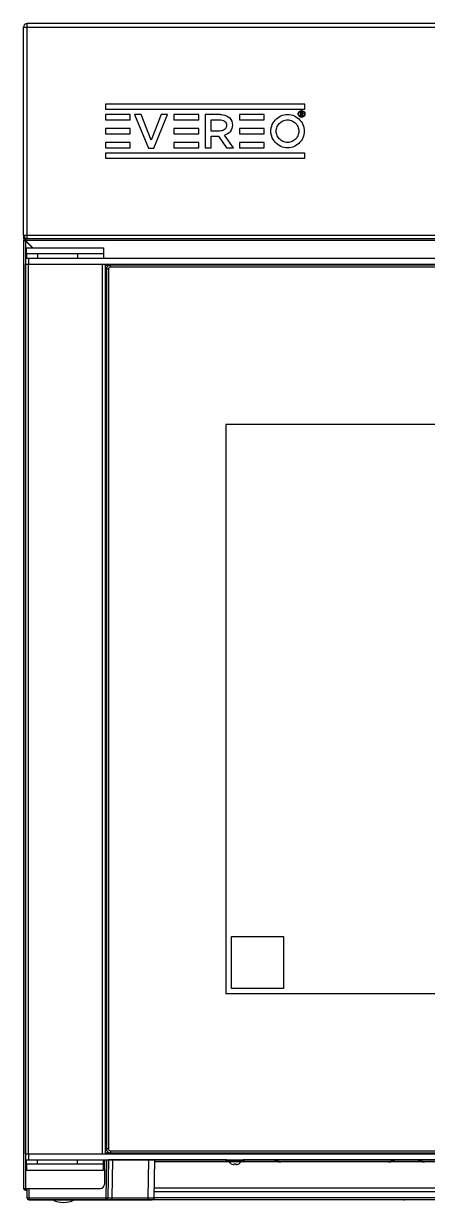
# Model space of a CAD drawing. Header units: millimetres. Extents: x -2618 to 1806, y -1718 to 1521.
# Drawn here: x -102 to 101, y -105 to 487 of the extents above; entities that cross this region are included whole.
import ezdxf

# ---------------------------------------------------------------- set-up
doc = ezdxf.new("R2010")
doc.units = ezdxf.units.MM
doc.header["$LTSCALE"] = 346.5
doc.layers.get('0').update_dxf_attribs({"linetype": 'CONTINUOUS'})
for name, color, linetype in [('ASSI', 7, 'CONTINUOUS'), ('COSMETICHE', 7, 'CONTINUOUS'), ('CURVE', 7, 'CONTINUOUS'), ('GEOM', 7, 'CONTINUOUS')]:
    doc.layers.add(name, color=color, linetype=linetype)

msp = doc.modelspace()

# ---------------------------------------------------------------- linework, layer by layer
for p, q in [((-97.05, 374.2), (-100.6, 377.75)), ((-100.5, 377.85), (-96.85, 374.2)), ((-100.03, 371.2), (-100.03, 374.2)), ((-100.03, 374.2), (-61.4, 374.2)), ((-61.4, 371.2), (-100.03, 371.2)), ((-100.03, 371.2), (-100.03, 369)), ((-94.5, 371.2), (-94.5, 369)), ((-74.5, 371.2), (-74.5, 369)), ((-61.4, 371.2), (-61.4, 369)), ((-60, 363.5), (-60, 347)), ((-59, 363.5), (-60, 363.5)), ((-59, 363.5), (-59, 347)), ((-58, 364.5), (-58, 365.5)), ((455, 365.5), (-58, 365.5)), ((455, 364.5), (-58, 364.5)), ((-60, 347), (-60, -78)), ((-59, 347), (-59, -78)), ((0, 285.5), (0, 0)), ((397, 285.5), (0, 285.5)), ((2.8, 2.5), (2.8, 28.5)), ((2.8, 28.5), (28.8, 28.5)), ((28.8, 28.5), (28.8, 2.5)), ((0, 0), (397, 0)), ((28.8, 2.5), (2.8, 2.5)), ((-59, -78), (-60, -78)), ((-58, -79), (-58, -80)), ((-58, -79), (455, -79)), ((-58, -80), (455, -80)), ((-100.03, -85.7), (-100.03, -83.5)), ((-61.4, -85.7), (-100.03, -85.7)), ((-100.03, -85.7), (-100.03, -88.7)), ((-100.03, -88.7), (-61.4, -88.7)), ((-94.5, -85.7), (-94.5, -83.5)), ((-74.5, -85.7), (-74.5, -83.5)), ((-61.4, -85.7), (-61.4, -83.5)), ((-61, -83.55), (-59, -83.55)), ((-60, -83.55), (-60.33, -102.57)), ((-59, -83.55), (-59.33, -102.57)), ((-57, -83.55), (-57.33, -102.57)), ((-38.98, -102.57), (-38.65, -83.55)), ((-35.98, -102.57), (-35.65, -83.55)), ((-99.88, -97.85), (-99.83, -102.56)), ((-98.88, -97.85), (-98.83, -102.57)), ((432.93, -99.65), (-35.93, -99.65)), ((-98.83, -102.57), (-98.83, -103.55)), ((-98.83, -102.57), (-60.33, -102.57)), ((-98.83, -103.55), (-36.98, -103.55)), ((-98.5, -103.65), (-98.5, -103.55)), ((495.5, -103.65), (-98.5, -103.65)), ((-82.5, -103.65), (-82.5, -103.55)), ((-80.5, -103.65), (-80.5, -103.55)), ((-60.33, -102.57), (-60.33, -103.55)), ((-57.33, -102.57), (-57.33, -103.55)), ((-57.33, -102.57), (-38.98, -102.57)), ((-38.98, -102.57), (-38.98, -103.55)), ((432.98, -102.65), (-35.98, -102.65))]:
    msp.add_line(p, q)
at = {"color": 7, "linetype": 'Continuous'}
for p, q in [((-61.4, 374.2), (-61.4, 371.2)), ((-61.4, -88.7), (-61.4, -85.7))]:
    msp.add_line(p, q, dxfattribs=at)
for centre, radius, start, end in [((-58, 363.5), 2, 90, 180), ((-58, 363.5), 1, 90, 180), ((-58, -78), 2, 180, 270), ((-58, -78), 1, 180, 270), ((78.08, -99.15), 0.5, 296.5639, 304.99126), ((98.92, -99.15), 0.5, 235.00874, 243.38377), ((-98.83, -102.55), 1, 180.5, 270), ((-98.5, -102.65), 1, 243.19513, 270), ((-82.5, -102.65), 1, 270, 294.99769), ((-80.5, -102.65), 1, 245.00239, 270), ((-60.33, -102.55), 1, 270, 359), ((-36.98, -102.55), 1, 270, 359)]:
    msp.add_arc(centre, radius, start, end)
for points, knots in [([(-99.83, -102.56), (-99.83, -102.57), (-99.79, -102.56), (-99.75, -102.57), (-99.65, -102.57), (-99.53, -102.57), (-99.38, -102.57), (-99.15, -102.57), (-98.96, -102.57), (-98.83, -102.57)], [0, 0, 0, 0, 0.01951, 0.076485, 0.168887, 0.293209, 0.444697, 0.617466, 1, 1, 1, 1]), ([(-60.33, -102.57), (-60.2, -102.57), (-60.02, -102.57), (-59.78, -102.57), (-59.63, -102.58), (-59.51, -102.57), (-59.41, -102.58), (-59.37, -102.57), (-59.33, -102.57), (-59.33, -102.57)], [0, 0, 0, 0, 0.382546, 0.555315, 0.7068, 0.831119, 0.923518, 0.980491, 1, 1, 1, 1]), ([(-59.33, -102.57), (-59.33, -102.57), (-59.31, -102.57), (-59.29, -102.57), (-59.24, -102.57), (-59.17, -102.57), (-59.09, -102.57), (-58.95, -102.57), (-58.73, -102.57), (-58.43, -102.57), (-57.96, -102.57), (-57.59, -102.57), (-57.33, -102.57)], [0, 0, 0, 0, 0.004872, 0.019265, 0.043097, 0.076134, 0.118073, 0.168502, 0.292828, 0.444338, 0.617227, 1, 1, 1, 1]), ([(-38.98, -102.57), (-38.79, -102.57), (-38.4, -102.57), (-37.85, -102.57), (-37.34, -102.57), (-36.89, -102.57), (-36.56, -102.57), (-36.35, -102.57), (-36.22, -102.57), (-36.12, -102.57), (-36.05, -102.57), (-36.01, -102.56), (-35.98, -102.57), (-35.98, -102.57)], [0, 0, 0, 0, 0.195067, 0.382683, 0.555541, 0.707075, 0.831422, 0.881864, 0.923814, 0.956874, 0.980727, 0.995137, 1, 1, 1, 1])]:
    msp.add_open_spline(points, degree=3, knots=knots)
at = {"layer": 'ASSI'}
for p, q in [((-100.5, -80.5), (-100.5, 366)), ((-100.5, 366), (-62, 366)), ((-99, -80.5), (-99, 366)), ((-62, 347), (-62, 366)), ((-60.5, 347), (-60.5, 366)), ((-62, -80.5), (-62, 347)), ((-60.5, -80.5), (-60.5, 347)), ((-100.5, -80.5), (-62, -80.5))]:
    msp.add_line(p, q, dxfattribs=at)
msp.add_arc((-81.5, -92.9), 12, 243.76362, 296.23638, dxfattribs=at)
at = {"layer": 'COSMETICHE'}
msp.add_line((-100.5, 377.85), (-96.85, 374.2), dxfattribs=at)
msp.add_arc((-100.6, 377.85), 0.9, 90, 135, dxfattribs=at)
msp.add_open_spline([(-100.6, 378.56), (-100.58, 378.48), (-100.55, 378.26), (-100.52, 377.99), (-100.5, 377.85)], degree=3, dxfattribs=at)
at = {"layer": 'CURVE'}
msp.add_line((89.25, -103.65), (89.25, -104), dxfattribs=at)
at = {"layer": 'GEOM'}
for p, q in [((-99.7, 378.75), (-99.7, 486.75)), ((496.7, 486.75), (-99.7, 486.75)), ((-101.5, 380.55), (-101.5, 484.95)), ((-101.49, 484.95), (498.49, 484.95)), ((-60.39, 446.38), (-60.39, 443.75)), ((39.61, 446.38), (-60.39, 446.38)), ((-60.39, 443.75), (39.61, 443.75)), ((39.61, 443.75), (39.61, 446.38)), ((-60.45, 441.11), (-60.45, 438.47)), ((-47.99, 441.11), (-60.45, 441.11)), ((-60.45, 438.47), (-47.99, 438.47)), ((-47.99, 438.47), (-47.99, 441.11)), ((-45.81, 441.11), (-38.88, 424.27)), ((-42.56, 441.11), (-45.81, 441.11)), ((-37.52, 428.26), (-42.56, 441.11)), ((-32.5, 441.11), (-37.52, 428.26)), ((-36.25, 424.27), (-29.32, 441.11)), ((-29.32, 441.11), (-32.5, 441.11)), ((-26.11, 441.11), (-26.11, 438.47)), ((-13.65, 441.11), (-26.11, 441.11)), ((-26.11, 438.47), (-13.65, 438.47)), ((-13.65, 438.47), (-13.65, 441.11)), ((-10.44, 441.11), (-10.44, 424.39)), ((-2.98, 441.11), (-10.44, 441.11)), ((-7.5, 432.82), (-7.5, 438.44)), ((-7.5, 438.44), (-3.22, 438.44)), ((6.72, 441.11), (6.72, 438.47)), ((19.17, 441.11), (6.72, 441.11)), ((6.72, 438.47), (19.17, 438.47)), ((19.17, 438.47), (19.17, 441.11)), ((37.4, 442.08), (37.4, 440.74)), ((38, 442.08), (37.4, 442.08)), ((37.4, 440.74), (37.64, 440.74)), ((37.64, 441.41), (37.64, 441.86)), ((37.64, 441.86), (37.99, 441.86)), ((37.99, 441.41), (37.64, 441.41)), ((37.64, 440.74), (37.64, 441.2)), ((37.64, 441.2), (37.94, 441.2)), ((37.94, 441.2), (38.27, 440.74)), ((38.55, 440.74), (38.18, 441.24)), ((38.27, 440.74), (38.55, 440.74)), ((-60.45, 434.07), (-60.45, 431.43)), ((-47.99, 434.07), (-60.45, 434.07)), ((-47.99, 431.43), (-47.99, 434.07)), ((-26.11, 434.07), (-26.11, 431.43)), ((-13.65, 434.07), (-26.11, 434.07)), ((-13.65, 431.43), (-13.65, 434.07)), ((-3.2, 432.82), (-7.5, 432.82)), ((6.72, 434.07), (6.72, 431.43)), ((19.17, 434.07), (6.72, 434.07)), ((19.17, 431.43), (19.17, 434.07)), ((-60.45, 431.43), (-47.99, 431.43)), ((-60.45, 427.03), (-60.45, 424.39)), ((-47.99, 427.03), (-60.45, 427.03)), ((-47.99, 424.39), (-47.99, 427.03)), ((-26.11, 431.43), (-13.65, 431.43)), ((-26.11, 427.03), (-26.11, 424.39)), ((-13.65, 427.03), (-26.11, 427.03)), ((-13.65, 424.39), (-13.65, 427.03)), ((-7.5, 424.39), (-7.5, 430.22)), ((-7.5, 430.22), (-3.82, 430.22)), ((-3.82, 430.22), (0.29, 424.39)), ((3.78, 424.39), (-0.74, 430.72)), ((6.72, 431.43), (19.17, 431.43)), ((6.72, 427.03), (6.72, 424.39)), ((19.17, 427.03), (6.72, 427.03)), ((19.17, 424.39), (19.17, 427.03)), ((-60.45, 424.39), (-47.99, 424.39)), ((-60.39, 421.76), (-60.39, 419.13)), ((39.61, 421.76), (-60.39, 421.76)), ((-38.88, 424.27), (-36.25, 424.27)), ((-26.11, 424.39), (-13.65, 424.39)), ((-10.44, 424.39), (-7.5, 424.39)), ((0.29, 424.39), (3.78, 424.39)), ((6.72, 424.39), (19.17, 424.39)), ((39.61, 419.13), (39.61, 421.76)), ((-60.39, 419.13), (39.61, 419.13)), ((-101.49, 380.55), (-101.5, 380.55)), ((-101.5, 380.35), (-101.5, 378.75)), ((-101.5, 378.75), (-100.7, 378.75)), ((-101.49, 380.55), (498.49, 380.55)), ((-101.37, 380.36), (-101.49, 380.35)), ((-101.4, 380.41), (-101.33, 380.3)), ((-100.7, 379.06), (-100.7, 378.75)), ((-100.6, 378.56), (-100.6, 378.75)), ((-99.7, 378.75), (-100.6, 378.75)), ((496.7, 378.75), (-99.7, 378.75)), ((-101.5, 377.85), (-101.5, -97.85)), ((-101.31, 377.85), (-101.5, 377.85)), ((-101.31, 377.85), (-100.68, 377.85)), ((-100.6, 378.56), (-100.6, 377.93)), ((-100.6, 377.75), (-100.6, -97.85)), ((497.5, 377.85), (-100.5, 377.85)), ((-100.5, 369), (-100.5, 366)), ((-100.5, 369), (497.5, 369)), ((-99, 369), (-99, 366)), ((-100.5, 366), (497.5, 366)), ((-60.5, 365.89), (-51.71, 365.81)), ((-60.5, 365.64), (-51.71, 365.56)), ((-60.5, 365.5), (-58, 365.5)), ((-58.7, 365.37), (-58.7, 365.5)), ((-100.5, -80.5), (-100.5, -83.5)), ((-100.5, -80.5), (497.5, -80.5)), ((-99, -80.5), (-99, -83.5)), ((-60.5, -80), (-58, -80)), ((-58.7, -80), (-58.7, -79.87)), ((-10.49, -80), (-10.5, -80.5)), ((-9.99, -80), (-10, -80.5)), ((-7.87, -80), (-7.88, -80.5)), ((-4.95, -80), (-4.96, -80.5)), ((-2.32, -80.5), (-2.31, -80)), ((11.32, -80.5), (11.31, -80)), ((13.96, -80.5), (13.95, -80)), ((16.88, -80.5), (16.87, -80)), ((19, -80.5), (18.99, -80)), ((19.5, -80.5), (19.49, -80)), ((-100.5, -83.5), (497.5, -83.5)), ((-61, -83.5), (-61, -95.85)), ((0.21, -83.55), (-59, -83.55)), ((1.54, -84.55), (-35.67, -84.55)), ((0, -83.9), (9, -83.9)), ((0, -83.9), (0, -84.1)), ((9, -84.1), (0, -84.1)), ((8.6, -84.5), (0.4, -84.5)), ((2.62, -85.5), (2.62, -85.48)), ((4.12, -85.88), (4.12, -85.48)), ((4.88, -85.48), (4.88, -85.88)), ((6.38, -85.48), (6.38, -85.5)), ((27.5, -84.55), (7.46, -84.55)), ((388.21, -83.55), (8.79, -83.55)), ((9, -83.9), (9, -84.1)), ((81.5, -84.55), (27.5, -84.55)), ((99.5, -84.55), (81.5, -84.55)), ((153.5, -84.55), (99.5, -84.55)), ((-101.5, -97.85), (-63, -97.85)), ((-100.6, -98.75), (-100.6, -97.95)), ((-100.6, -97.95), (-99.87, -97.95)), ((-100.6, -98.75), (-99.87, -98.75)), ((432.93, -99.55), (-35.93, -99.55)), ((432.9, -97.75), (-35.9, -97.75)), ((15.55, -99.65), (15.56, -99.55)), ((15.58, -99.65), (15.59, -99.55)), ((16.37, -99.65), (16.38, -99.55)), ((16.37, -99.65), (16.38, -99.55)), ((17.4, -99.55), (17.4, -99.65)), ((18.09, -99.55), (18.09, -99.65)), ((18.91, -99.65), (18.91, -99.55)), ((19.6, -99.65), (19.6, -99.55)), ((20.62, -99.55), (20.63, -99.65)), ((20.62, -99.55), (20.63, -99.65)), ((21.41, -99.55), (21.42, -99.65)), ((21.45, -99.65), (21.44, -99.55))]:
    msp.add_line(p, q, dxfattribs=at)
for centre, radius, start, end in [((-99.7, 484.95), 1.8, 90, 180), ((-100.59, 380.69), 0.915, 180.03837, 188.93086), ((-99.7, 380.55), 1.8, 180, 270), ((-100.6, 377.85), 0.9, 90, 180), ((-100.6, 377.85), 0.1, 90, 180), ((-98.5, 376.35), 1, 155.82172, 165.11392), ((-51.75, 361.56), 4.25, 67.85795, 89.5), ((0.4, -83.9), 0.4, 90, 180), ((0.4, -84.1), 0.4, 180, 270), ((4.5, -82.25), 3.75, 216.8699, 240), ((4.5, -82.25), 3.73, 239.83321, 256.43733), ((3.88, -84.05), 1.84, 262.15013, 264.38414), ((3.88, -84.06), 1.83, 264.38542, 265.0728), ((3.88, -84.06), 1.83, 265.07254, 266.6337), ((3.87, -84.07), 1.83, 266.63405, 267.54098), ((3.87, -84.07), 1.82, 267.54096, 268.87855), ((3.87, -84.07), 1.82, 268.8787, 271.1213), ((3.87, -84.07), 1.82, 271.12145, 272.45904), ((3.87, -84.07), 1.83, 272.45902, 273.36595), ((3.87, -84.06), 1.83, 273.3663, 274.92746), ((3.87, -84.06), 1.83, 274.9272, 275.61458), ((3.87, -84.05), 1.84, 275.61586, 277.84987), ((4.5, -82.25), 3.25, 263.36926, 276.63074), ((5.13, -84.05), 1.84, 262.15013, 264.38414), ((5.13, -84.06), 1.83, 264.38542, 265.0728), ((5.13, -84.06), 1.83, 265.07254, 266.6337), ((5.12, -84.07), 1.83, 266.63405, 267.54098), ((5.12, -84.07), 1.82, 267.54096, 268.87855), ((5.12, -84.07), 1.82, 268.8787, 271.1213), ((5.12, -84.07), 1.82, 271.12145, 272.45904), ((5.12, -84.07), 1.83, 272.45902, 273.36595), ((5.12, -84.06), 1.83, 273.3663, 274.92746), ((5.12, -84.06), 1.83, 274.9272, 275.61458), ((5.12, -84.05), 1.84, 275.61586, 277.84987), ((4.5, -82.25), 3.73, 283.56267, 300.16679), ((4.5, -82.25), 3.75, 300, 323.1301), ((8.6, -83.9), 0.4, 0, 90), ((8.6, -84.1), 0.4, 270, 0), ((-100.6, -97.85), 0.9, 180, 270), ((-100.6, -97.85), 0.1, 180, 270), ((-63, -95.85), 2, 270, 0)]:
    msp.add_arc(centre, radius, start, end, dxfattribs=at)
for points, knots in [([(-3.22, 438.44), (-2.34, 438.44), (-0.5, 438.18), (0.25, 436.4), (0.24, 435.65), (0.24, 435.64)], [0, 0, 0, 0, 0.537703, 0.995573, 1, 1, 1, 1]), ([(-2.98, 441.11), (-2.49, 441.11), (-0.77, 441), (0.97, 440.3), (1.84, 439.44)], [0, 0, 0, 0, 0.288631, 1, 1, 1, 1]), ([(1.84, 439.44), (2.74, 438.52), (3.23, 437.11), (3.23, 435.82), (3.23, 435.81)], [0, 0, 0, 0, 0.9944, 1, 1, 1, 1]), ([(22.5, 432.75), (22.5, 433.33), (22.69, 435.09), (23.9, 437.81), (26.56, 440.21), (29.97, 441.32), (33.53, 440.94), (36.63, 439.15), (38.74, 436.25), (39.23, 433.92), (39.23, 432.75)], [0, 0, 0, 0, 0.066667, 0.2, 0.333333, 0.466667, 0.6, 0.733333, 0.866667, 1, 1, 1, 1]), ([(25.21, 432.75), (25.21, 433.14), (25.33, 434.33), (26.16, 436.17), (27.95, 437.79), (30.26, 438.54), (32.67, 438.29), (34.76, 437.08), (36.19, 435.12), (36.52, 433.54), (36.52, 432.75)], [0, 0, 0, 0, 0.066667, 0.2, 0.333333, 0.466667, 0.6, 0.733333, 0.866667, 1, 1, 1, 1]), ([(36.23, 441.41), (36.23, 441.53), (36.27, 441.88), (36.52, 442.43), (37.05, 442.91), (37.74, 443.13), (38.46, 443.06), (39.08, 442.7), (39.51, 442.11), (39.61, 441.64), (39.61, 441.41)], [0, 0, 0, 0, 0.066667, 0.2, 0.333333, 0.466667, 0.6, 0.733333, 0.866667, 1, 1, 1, 1]), ([(39.61, 441.41), (39.61, 441.17), (39.51, 440.7), (39.08, 440.12), (38.46, 439.76), (37.74, 439.68), (37.05, 439.9), (36.52, 440.39), (36.27, 440.94), (36.23, 441.29), (36.23, 441.41)], [0, 0, 0, 0, 0.133333, 0.266667, 0.4, 0.533333, 0.666667, 0.8, 0.933333, 1, 1, 1, 1]), ([(36.56, 441.41), (36.56, 441.5), (36.59, 441.79), (36.79, 442.23), (37.22, 442.62), (37.77, 442.8), (38.35, 442.74), (38.86, 442.45), (39.2, 441.98), (39.28, 441.6), (39.28, 441.41)], [0, 0, 0, 0, 0.066667, 0.2, 0.333333, 0.466667, 0.6, 0.733333, 0.866667, 1, 1, 1, 1]), ([(39.28, 441.41), (39.28, 441.22), (39.2, 440.84), (38.86, 440.37), (38.35, 440.08), (37.77, 440.02), (37.22, 440.2), (36.79, 440.58), (36.59, 441.03), (36.56, 441.31), (36.56, 441.41)], [0, 0, 0, 0, 0.133333, 0.266667, 0.4, 0.533333, 0.666667, 0.8, 0.933333, 1, 1, 1, 1]), ([(37.99, 441.86), (38.1, 441.86), (38.26, 441.76), (38.26, 441.64), (38.26, 441.64)], [0, 0, 0, 0, 0.995115, 1, 1, 1, 1]), ([(38.26, 441.64), (38.26, 441.64), (38.26, 441.52), (38.11, 441.41), (37.99, 441.41)], [0, 0, 0, 0, 0.004502, 1, 1, 1, 1]), ([(38.5, 441.65), (38.5, 441.65), (38.5, 441.48), (38.35, 441.29), (38.18, 441.24)], [0, 0, 0, 0, 0.003517, 1, 1, 1, 1]), ([(38.39, 441.95), (38.46, 441.87), (38.5, 441.76), (38.5, 441.65), (38.5, 441.65)], [0, 0, 0, 0, 0.9944, 1, 1, 1, 1]), ([(0.24, 435.64), (0.24, 435.63), (0.24, 434.88), (-0.54, 433.15), (-2.33, 432.82), (-3.2, 432.82)], [0, 0, 0, 0, 0.004109, 0.462623, 1, 1, 1, 1]), ([(3.23, 435.81), (3.23, 435.8), (3.23, 434.63), (2.51, 432.2), (0.33, 431.03), (-0.74, 430.72)], [0, 0, 0, 0, 0.003307, 0.512333, 1, 1, 1, 1]), ([(39.23, 432.75), (39.23, 431.58), (38.74, 429.25), (36.63, 426.35), (33.53, 424.56), (29.97, 424.18), (26.56, 425.29), (23.9, 427.69), (22.69, 430.41), (22.5, 432.17), (22.5, 432.75)], [0, 0, 0, 0, 0.133333, 0.266667, 0.4, 0.533333, 0.666667, 0.8, 0.933333, 1, 1, 1, 1]), ([(36.52, 432.75), (36.52, 431.96), (36.19, 430.38), (34.76, 428.42), (32.67, 427.21), (30.26, 426.96), (27.95, 427.71), (26.16, 429.33), (25.33, 431.17), (25.21, 432.36), (25.21, 432.75)], [0, 0, 0, 0, 0.133333, 0.266667, 0.4, 0.533333, 0.666667, 0.8, 0.933333, 1, 1, 1, 1]), ([(-101.49, 380.55), (-101.49, 380.55), (-101.46, 380.52), (-101.45, 380.49), (-101.43, 380.47)], [0, 0, 0, 0, 0.153145, 1, 1, 1, 1]), ([(-101.49, 380.35), (-101.48, 380.23), (-101.43, 380), (-101.28, 379.72), (-101.07, 379.56), (-100.9, 379.54), (-100.82, 379.56)], [0, 0, 0, 0, 0.321952, 0.587199, 0.799145, 1, 1, 1, 1]), ([(-101.33, 380.3), (-101.29, 380.24), (-101.13, 379.99), (-100.97, 379.74), (-100.82, 379.56)], [0, 0, 0, 0, 0.221024, 1, 1, 1, 1]), ([(-101.31, 377.85), (-101.26, 377.84), (-101.03, 377.8), (-100.79, 377.77), (-100.6, 377.75)], [0, 0, 0, 0, 0.202336, 1, 1, 1, 1]), ([(-100.6, 378.56), (-100.59, 378.51), (-100.55, 378.28), (-100.52, 378.04), (-100.5, 377.85)], [0, 0, 0, 0, 0.202336, 1, 1, 1, 1]), ([(-51.71, 365.81), (-51.71, 365.81), (-51.71, 365.81), (-51.71, 365.81), (-51.71, 365.8), (-51.71, 365.79), (-51.71, 365.77), (-51.71, 365.74), (-51.71, 365.7), (-51.71, 365.64), (-51.71, 365.6), (-51.71, 365.56)], [0, 0, 0, 0, 0.004894, 0.019312, 0.043171, 0.076232, 0.168639, 0.292988, 0.444505, 0.617368, 1, 1, 1, 1]), ([(24.04, -83.55), (24.15, -83.55), (24.39, -83.62), (24.74, -83.79), (25.15, -83.99), (25.58, -84.18), (26.04, -84.34), (26.68, -84.5), (27.17, -84.55), (27.5, -84.55)], [0, 0, 0, 0, 0.090336, 0.202008, 0.327585, 0.459792, 0.594405, 0.729641, 1, 1, 1, 1]), ([(25.17, -83.55), (25.33, -83.68), (25.66, -83.95), (26.22, -84.28), (26.84, -84.5), (27.28, -84.55), (27.5, -84.55)], [0, 0, 0, 0, 0.242051, 0.493352, 0.746633, 1, 1, 1, 1]), ([(81.5, -84.55), (81.72, -84.55), (82.16, -84.5), (82.78, -84.28), (83.34, -83.95), (83.67, -83.68), (83.83, -83.55)], [0, 0, 0, 0, 0.253367, 0.506648, 0.757949, 1, 1, 1, 1]), ([(81.5, -84.55), (81.83, -84.55), (82.32, -84.5), (82.96, -84.34), (83.42, -84.18), (83.85, -83.99), (84.26, -83.79), (84.61, -83.62), (84.85, -83.55), (84.96, -83.55)], [0, 0, 0, 0, 0.270359, 0.405595, 0.540208, 0.672415, 0.797992, 0.909664, 1, 1, 1, 1]), ([(96.04, -83.55), (96.15, -83.55), (96.39, -83.62), (96.74, -83.79), (97.15, -83.99), (97.58, -84.18), (98.04, -84.34), (98.68, -84.5), (99.17, -84.55), (99.5, -84.55)], [0, 0, 0, 0, 0.090336, 0.202008, 0.327585, 0.459792, 0.594405, 0.729641, 1, 1, 1, 1]), ([(97.17, -83.55), (97.33, -83.68), (97.66, -83.95), (98.22, -84.28), (98.84, -84.5), (99.28, -84.55), (99.5, -84.55)], [0, 0, 0, 0, 0.242051, 0.493352, 0.746633, 1, 1, 1, 1])]:
    msp.add_open_spline(points, degree=3, knots=knots, dxfattribs=at)
for points in [[(38, 442.08), (38.14, 442.08), (38.29, 442.04), (38.39, 441.95)], [(-101.43, 380.47), (-101.42, 380.45), (-101.41, 380.43), (-101.4, 380.41)], [(-100.68, 377.85), (-100.67, 377.84), (-100.67, 377.83), (-100.66, 377.82)], [(-100.66, 377.82), (-100.66, 377.82), (-100.65, 377.81), (-100.64, 377.8)], [(-100.64, 377.8), (-100.63, 377.78), (-100.61, 377.77), (-100.6, 377.75)], [(-100.6, 377.93), (-100.59, 377.92), (-100.58, 377.92), (-100.57, 377.91)], [(-100.57, 377.91), (-100.57, 377.91), (-100.56, 377.9), (-100.55, 377.89)], [(-100.55, 377.89), (-100.53, 377.88), (-100.52, 377.86), (-100.5, 377.85)]]:
    msp.add_open_spline(points, degree=3, dxfattribs=at)

doc.saveas('drawing.dxf')
